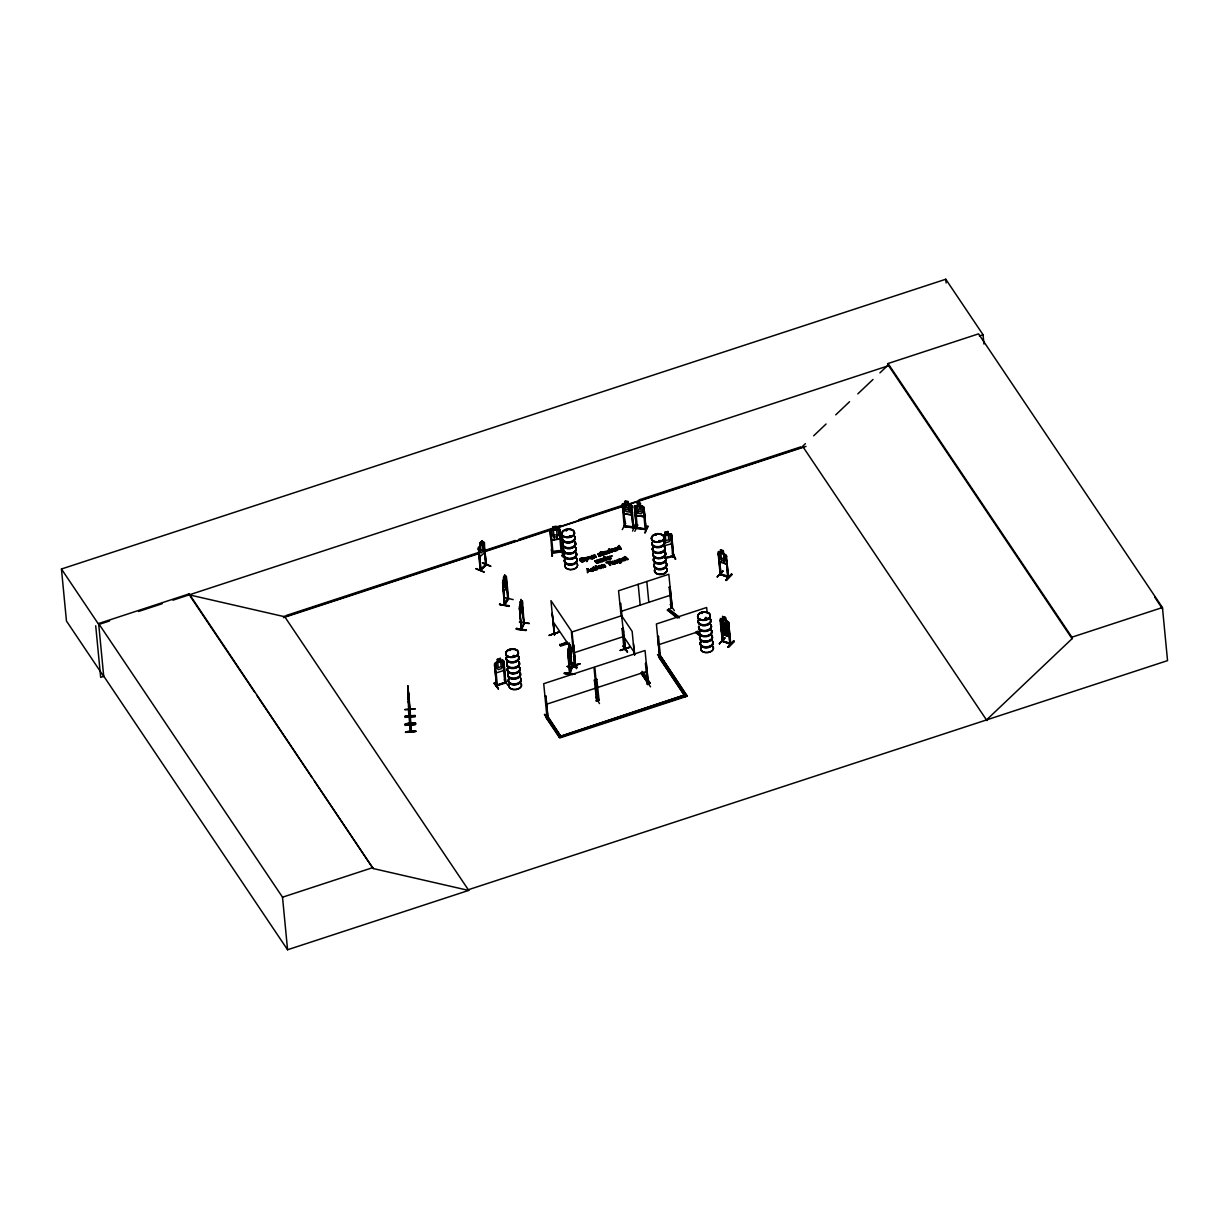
<?xml version="1.0" encoding="UTF-8"?>
<svg xmlns="http://www.w3.org/2000/svg" width="1229" height="1229" viewBox="0 0 1229 1229"><rect width="100%" height="100%" fill="white"/><g stroke="black" fill="none" stroke-linecap="round" stroke-linejoin="round"><path stroke-width="1.5" d="M601.626 566.968L601.549 567.46A1.598 1.029 -5.5 0 1 600.904 568.044L597.893 567.214M568.397 656.086L568.428 652.799L568.52 656.086M570.978 651.708L569.088 660.05L568.489 658.16M597.862 567.368L597.939 566.876A1.613 1.045 -5.5 0 1 598.6 566.292C603.792 565.801 597.233 569.734 599.306 566.047A1.598 1.029 -5.5 0 1 600.366 566.077L601.596 567.122M579.581 560.101L581.993 558.304A2.074 1.337 -5.5 0 1 583.299 558.534L584.589 560.47M620.246 650.479L629.647 647.376M564.772 673.231C595.942 675.796 544.217 671.357 572.944 674.444L564.664 673.523M564.741 672.893L574.665 673.861M602.671 558.811C603.931 562.314 610.352 559.487 604.607 556.507L604.699 558.166A1.843 1.183 -5.5 0 0 603.378 558.427A1.582 1.029 -5.5 0 0 602.794 558.995M617.173 547.765L617.281 548.733M617.204 548.457L617.25 547.504A1.582 1.029 -5.5 0 1 617.849 546.951A1.843 1.183 -5.5 0 1 619.17 546.675L620.153 549.071L617.235 548.288M516.38 628.495C546.613 633.15 495.948 626.437 526.043 630.569M526.166 630.216L516.395 628.403M571.946 666.41L569.549 673.707L567.829 652.261M571.009 657.607C571.193 663.337 571.715 645.64 570.21 644.826L571.7 667.869L572.361 667.193M570.364 650.802L569.734 661.509L569.135 655.595L570.056 656.225L570.502 651.877L571.055 657.792L570.179 657.331L569.995 660.68L570.164 653.905L569.411 655.933L568.351 650.187L569.073 643.52L572.099 667.931M621.137 561.53L619.262 562.867M509.205 606.081L499.573 604.422L509.19 605.713M509.036 606.435L499.588 604.391M553.818 634.118L554.264 634.778L550.961 600.628L572.038 631.998L575.541 665.642L573.451 644.534L572.606 644.81L573.59 644.733L575.602 665.55M554.54 633.749L554.556 634.61L552.19 613.271L554.586 634.671L554.064 633.98M574.726 665.073L575.556 664.843M522.371 606.65L521.157 611.75L520.021 605.989L521.004 599.353L524.138 623.779L522.417 600.704M567.936 651.309L568.643 648.236M571.546 656.486L569.426 663.092L570.072 661.555L570.317 664.121M722.283 641.261L730.748 644.38L728.597 622.012L725.709 620.077L725.448 617.511L722.652 616.482L722.836 619.109L720.117 618.986L722.345 641.323M722.114 640.509L723.266 640.616L722.314 640.263M723.343 641.338L722.345 631.89M730.932 644.18L722.391 641.031L730.671 643.612M720.163 574.45L718.043 552.005L718.857 551.422L726.385 555.155L728.398 577.538M721.269 574.511L718.412 553.388L720.977 574.68M728.736 577.277L725.97 556.215L727.691 577.231L728.843 577.307L720.378 574.143M727.875 576.201L728.766 576.585L721.223 573.974M521.434 628.249L524.476 623.057L521.495 629.555L519.452 608.048L521.142 629.509L524.445 622.35L523.738 622.826M521.803 628.127L521.419 628.802M521.603 629.432L519.421 607.049L522.386 600.812M519.498 607.111L519.713 605.513M496.408 685.982L505.81 682.863M505.733 682.095L496.332 685.229L497.545 685.29M505.718 682.433L504.766 683.201L505.703 682.894M546.966 716.645L547.95 716.277L546.797 716.353M597.371 700.131L596.357 700.653M596.618 701.16L594.36 680.159L595.205 679.867L597.448 700.853L596.449 701.221L597.309 700.177M599.076 700.315L597.893 700.453L598.001 699.593L599.076 700.315L596.833 679.33L595.988 679.622L596.833 679.33M625.039 648.559L624.025 649.127M623.856 648.712C624.885 650.064 624.639 649.987 624.025 648.605M648.42 683.401L647.499 684.492L648.497 684.123L646.254 663.138M659.819 656.9L660.649 656.762M672.202 607.187L671.249 608.247L669.191 587.216L670.051 586.924L672.294 607.909M569.611 673.661L569.933 672.924M409.687 709.701L410.44 716.061L410.148 708.81L409.902 716.108M408.274 692.526L407.736 685.859L410.271 710.116M409.856 716.553L410.148 723.712M410.87 730.733L410.486 731.67L410.686 724.864M408.55 701.283L410.839 731.639L408.627 704.294M475.838 568.873L484.318 572.13L476.115 568.566M504.704 603.608L504.689 605.144L502.63 582.654L504.796 575.049L505.042 577.599M503.014 581.133L502.584 582.684M580.303 559.779C584.005 554.648 584.774 565.617 579.642 560.025M609.661 550.377L607.126 551.283L608.032 553.004A1.567 1.014 -5.5 0 0 609.062 553.142C612.595 551.452 609.169 552.758 607.725 551.544C611.75 550.454 606.819 548.825 607.095 552.051M588.522 558.857C586.632 563.543 584.436 554.632 588.476 558.749M505.058 603.9L504.32 605.052L502.738 583.637L505.15 604.499L504.274 604.315L507.976 598.093M504.366 604.991L508.499 598.2M507.715 598.677C508.714 596.511 507.562 601.38 508.222 598.631M504.72 605.083L508.545 598.8M503.69 670.527L504.458 667.562L503.69 670.527L496.408 672.862L495.256 670.696M562.114 555.493L564.541 557.444L562.129 555.831M589.137 557.643C589.244 554.525 595.22 558.519 589.413 558.227L591.195 557.29L589.828 556.937L589.213 557.935L592.009 557.382M607.08 558.058L607.986 556.86L609.814 557.582M614.208 549.424L616.221 548.641L613.701 549.133M622.089 559.748C624.44 558.427 623.164 557.29 622.089 559.748C628.019 560.147 622.765 556.66 621.413 559.425M410.44 717.797L408.151 688.793M410.624 723.666L410.01 717.367M410.885 731.501L410.747 725.171M486.53 564.111L480.078 570.256L478.726 548.917L481.031 569.949L480.017 569.503L480.923 569.165M652.799 547.381A6.483 4.179 -5.5 0 0 659.65 552.727A6.483 4.179 -5.5 0 0 663.89 545.784L671.449 543.879L672.294 541.052M584.558 560.04C583.498 565.232 575.863 558.473 581.947 557.874A2.074 1.337 -5.5 0 1 583.253 558.104L584.589 560.132M726.4 564.157L727.107 561.976L726.339 564.234L719.764 561.791L718.704 558.857M720.609 623.871L721.285 621.567L727.875 623.994L728.935 626.913M720.67 623.81L721.362 621.69L727.875 623.994M728.536 631.076L729.258 628.879L728.474 631.138L721.899 628.71L720.778 625.853M673.753 556.491L672.57 556.537L673.584 555.508M672.57 556.537L673.507 556.276M606.496 558.012C606.68 555.969 610.567 557.674 608.432 557.259C603.623 558.719 613.885 556.46 607.648 558.55C613.194 557.167 607.725 561.822 606.45 557.843M613.609 549.394L615.345 547.811L617.081 549.163M620.046 562.759L621.536 560.9M493.95 683.309L498.482 689.008L494.427 682.725M498.39 688.977L494.335 683.14M544.386 714.51L548.441 720.317M544.816 714.31L547.781 718.735M572.468 662.446L576.585 668.684M595.896 697.196L599.491 703.587M657.484 654.581L661.479 660.111M590.888 569.396L593.484 568.259M625.438 503.921L623.917 504.551L624.378 509.328L626.175 511.602L629.171 512.032L630.569 510.219L630.108 505.442L628.418 504.351L628.311 501.647L625.1 501.186L625.438 503.921L622.32 504.32L624.086 513.845L631.629 514.905L632.505 512.447M644.641 514.198L643.735 516.702L636.223 515.627L635.009 512.846L636.284 515.535L643.781 516.579L636.315 515.458M568.459 652.829L570.394 647.744L570.855 649.711M570.225 662.462L570.686 661.171L570.302 663.322M570.702 659.543L570.302 664.274L569.027 656.993L569.503 647.099L569.227 653.874L569.964 651.877L570.548 652.829M569.165 643.689L568.689 646.608L569.165 645.317M569.442 646.085L569.949 644.687L568.013 649.742M569.764 647.022L570.333 646.454L570.133 650.802M567.23 666.671L577.292 667.316L567.337 666.287M569.81 672.463L572.176 667.04M572.33 667.27L569.964 673.692L567.844 651.262M480.662 568.966L480.385 570.425L478.342 547.965L480.37 545.246L479.971 551.821L481.184 552.958L483.074 551.237L483.903 548.257L482.152 540.852L480.124 542.696L480.37 545.246L480.201 542.711M478.434 548.011L483.719 542.219L482.398 543.402M510.265 650.233L509.497 650.433M512.969 656.132L514.183 656.301M514.859 656.347L513.461 655.963M566.431 530.237L565.601 530.59L566.6 530.713M566.707 530.529L565.816 530.267M569.979 536.72L570.609 536.136M569.442 535.844L570.963 536.259M655.18 535.168L656.24 535.291M658.652 541.129C661.386 541.974 658.176 540.944 660.219 540.437M658.836 540.637L660.311 540.914M660.541 541.175L660.188 540.806M701.82 612.841L702.02 613.517M705.2 619.201L705.262 618.709M706.06 619.186L705.246 618.617L705.246 619.631M551.56 549.532L551.913 556.199L551.575 549.486M717.321 577.077L723.005 570.917L717.306 576.754M722.975 571.239L717.352 576.739M719.411 643.95L725.049 637.774L719.395 643.627M496.501 685.951L497.515 685.075M505.918 683.124L504.904 683.401L502.861 662.37L503.844 662.293L502.861 662.37M623.195 505.902L622.32 505.78L623.195 505.902L625.223 526.749L623.303 505.672M631.015 506.978L631.998 506.886L631.015 506.978L633.104 527.84L631.122 506.763M622.258 529.622L625.745 523.201M624.163 525.843C626.913 526.365 623.41 524.568 624.547 526.335L634.103 527.702L633.027 527.087M637.436 505.595L634.318 506.056L636.453 528.347L634.548 507.316L635.424 507.439L637.436 528.47L636.284 527.61M637.221 502.968L640.432 503.414L637.221 502.968L637.559 505.687L636.038 506.317L636.499 511.095L638.297 513.369L641.292 513.783L642.706 511.971L642.245 507.193L640.555 506.102L640.432 503.414M635.424 507.439L634.441 507.531M640.647 506.041L643.95 507.393L646.055 529.73M596.295 700.929L597.202 700.684L593.991 667.224L543.725 683.693L546.982 717.383L548.026 717.075L546.89 716.353M633.165 526.78L625.254 526.181L634.041 526.949M642.767 506.256L643.935 507.439M547.842 716.338L547.12 717.398L547.934 717.075L545.922 696.259L544.939 696.336L545.922 696.259M632.582 531.066L635.485 524.138M643.243 508.514L644.119 508.637L643.243 508.514L645.21 529.638L645.117 528.516M643.95 507.393L646.131 529.684L636.514 528.424M634.84 531.343L637.866 524.967M637.359 527.717L637.436 528.24M645.041 529.53L645.824 528.962M645.087 528.823L637.375 527.932L645.839 528.931M647.683 525.935L645.225 532.864M644.703 532.833L648.205 526.396M596.541 700.407L597.094 699.9M597.924 699.654L598.861 699.347M624.04 635.777L625.407 649.311L624.086 649.342M671.464 608.217L671.034 607.295L672.079 606.942M671.341 608.217L672.186 607.94L668.822 574.281L618.571 590.75L621.152 616.359M647.668 684.43L647.237 683.508L648.282 683.155M660.342 657.146L659.727 656.885M648.497 684.154L641.108 673.446M520.958 600.305L520.466 602.44L521.05 601.165M521.818 602.855L522.433 602.318L522.187 606.634M520.589 615.837C519.56 615.529 521.388 613.732 523.078 607.572M519.56 621.966L529.346 623.364M625.346 503.752L625.069 501.263L628.311 501.647M622.873 511.141L624.209 513.691M624.102 513.83L631.66 514.843M633.903 527.917L624.24 526.596L622.243 504.213L623.164 503.444L631.844 505.58L633.765 527.963L633.934 527.164M631.814 505.641L630.6 504.581M614.899 563.85C609.768 564.925 612.979 558.504 614.899 563.85L614.423 561.607M611.95 548.933L611.182 550.838L612.733 548.672L611.904 550.592L614.546 551.375L611.858 550.146L612.733 548.672M635.946 515.043L641.123 506.133L642.721 506.363L634.425 506.102M569.626 672.371L570.21 673.031M600.889 553.004C592.363 555.109 604.284 553.219 599.03 556.291L600.735 555.954A1.552 0.999 -5.5 0 0 601.35 555.508L598.615 554.479L600.443 553.357M598.584 554.325L600.443 553.803M588.445 559.118L586.341 560.086L585.419 558.335M505.119 577.784L504.796 575.049L503.521 577.123L503.368 581.624L504.673 587.401L506.287 582.377L505.119 577.784L505.872 576.263M503.045 581.179L505.964 576.278M506.179 577.999L508.115 599.506M506.84 586.525L503.89 591.456L506.932 586.556M499.573 604.468L499.742 603.685M513.169 599.614L503.613 597.34M614.515 550.945L611.535 550.546L611.458 552.389L609.231 548.702L611.136 550.408M612.088 552.174L611.581 550.976L614.546 551.375M600.781 554.878L598.723 555.4M552.051 552.743L562.267 551.867M552.297 552.989C550.193 551.022 563.374 549.409 562.068 551.959L552.113 553.004L550.1 530.605L553.357 529.361L551.775 530.482L552.236 535.26L554.11 537.119L557.229 536.781L558.703 534.538L558.243 529.76L556.491 529.1L556.338 526.365L552.989 526.734L554.356 539.685M524.184 622.888L523.8 623.733L522.555 610.429M588.63 557.351L591.149 556.86M584.451 560.347L581.609 561.407L580.257 559.333M621.121 561.791C617.004 562.667 622.273 564.295 621.69 561.192M480.201 570.164L486.3 564.679L484.779 549.609M486.5 564.941L483.627 542.173M497.561 685.905L496.547 686.181L494.55 663.768L497.591 661.893M495.348 670.65L494.703 663.844L495.502 662.6L502.661 660.203L500.664 660.879M574.803 664.321L575.648 664.966M610.828 556.414L611.996 555.723M615.929 561.484C619.047 559.379 613.117 560.27 617.035 563.143L614.807 560.578L615.668 560.731M610.644 556.522L612.042 556.153M604.883 558.058C608.294 562.298 600.72 559.594 604.391 558.089C609.323 560.332 601.795 562.605 602.748 558.565A1.582 1.029 -5.5 0 1 603.331 557.997A1.843 1.183 -5.5 0 1 604.653 557.736L604.699 558.166M620.338 548.779L618.909 547.043L617.88 547.627L618.387 549.148L621.352 549.148L617.649 549.286M592.593 555.585L594.944 555.047L595.696 557.551C595.481 554.571 590.919 555.769 594.022 558.104L591.794 555.539L592.854 556.353M598.569 560.055L601.519 559.441L602.44 561.638C602.21 558.688 597.663 559.856 600.766 562.175L600.136 562.39C595.328 559.518 603.009 556.937 603.07 561.423M594.621 570.333L591.548 569.442L593.192 567.813L590.919 568.735L591.825 570.456A1.567 1.014 -5.5 0 0 592.854 570.594L594.59 569.887L592.885 571.024A1.567 1.014 -5.5 0 1 591.871 570.886L590.826 569.227M610.752 552.005L608.847 552.727A1.567 1.014 -5.5 0 1 608.002 552.558L607.218 551.913M602.056 565.079L604.407 564.526L605.16 567.03C604.914 564.111 600.397 565.232 603.485 567.583L602.855 567.783C598.477 564.925 604.745 563.22 605.789 566.83M599.184 562.252L596.987 560.132C600.105 562.452 595.527 563.665 595.312 560.67L594.682 560.885C596.756 565.309 601.334 562.037 595.696 562.39M584.405 557.966L587.662 558.289L586.586 561.576L584.405 557.966L587.339 557.305L588.553 559.026M606.404 553.342C598.615 552.912 611.888 555.754 605.728 551.253C599.675 552.942 609.507 551.775 603.162 551.867M606.573 553.234L602.64 555.109L601.027 551.698C601.211 553.926 604.269 551.253 601.473 552.359M614.73 563.589L612.795 564.357L611.95 563.036M513.553 656.24L513.83 655.456M513.707 656.547L514.782 656.255L513.999 655.503M621.183 561.976C621.29 560.777 617.188 562.667 618.494 559.794C622.212 558.657 619.969 563.896 617.788 561.008M620.875 561.069C620.753 563.665 615.806 561.346 618.295 559.84A1.813 1.168 -5.5 0 1 619.631 559.579L620.153 558.826L621.582 561.33M605.774 559.395L603.531 559.425M620.292 548.349L617.88 548.226L619.431 547.443M620.66 560.731C617.957 563.112 618.218 557.428 620.706 561.177M606.358 552.912L604.96 553.588L604.868 552.727M591.963 556.952C578.091 556.86 601.104 560.931 589.382 557.797M588.722 557.981L592.593 558.396M617.665 550.177C617.711 549.056 612.272 550.223 615.729 550.561C620.184 548.61 614.085 553.111 613.64 549.486M610.552 558.811L606.665 558.396M625.177 559.779L623.272 560.593L621.367 559.241M722.314 631.906L721.239 630.646L728.843 634.302L729.657 633.718L728.843 634.302M724.065 632.643L722.729 631.153L722.268 626.375L723.466 624.839L726.093 625.807L727.691 628.372L728.152 633.15L726.831 633.488L727.184 636.161L724.311 635.193L724.127 632.566L724.465 635.086M726.877 633.672L727.122 636.223M720.993 618.341L728.536 622.074L730.656 644.395M721.976 628.096L720.471 620.246L723.144 641.584M722.652 616.482L722.944 619.216L721.623 619.554L722.084 624.332L723.681 626.898L724.127 631.675L726.754 632.628L726.293 627.85L727.507 626.329L725.448 617.511M727.875 623.257L728.843 623.333L727.875 623.257L729.918 644.15L729.166 634.394M724.649 637.989L719.457 643.612M723.098 641.031L730.456 643.581M728.505 647.36C746.172 629.14 716.184 659.635 733.667 640.97M728.044 646.792L733.621 640.923L734.112 641.523M728.044 647.207L733.759 641.338M598.154 561.868L596.726 562.913L595.312 560.67M723.251 550.669L720.455 549.624L721.792 562.544M723.497 553.219L723.313 550.592M599.598 560.439L601.042 559.395L602.44 561.638M602.318 565.847L603.762 564.787L605.16 567.03M726.738 556.507L725.786 556.414M727.891 576.985L720.209 574.389L728.643 577.538M720.762 573.943L720.486 573.405M725.924 579.95C743.268 561.515 714.495 593.238 731.516 574.097M585.45 558.765L587.692 558.734M551.068 531.834L550.146 531.927L551.068 531.834L553.004 552.942L552.896 551.852M561.131 550.991L561.254 552.036M562.191 551.114L552.22 552.267M562.129 551.913L560.009 529.453L556.583 528.931M802.629 446.281L805.394 443.654M813.675 435.803L826.088 424.005M835.751 414.834L849.546 401.729M857.827 393.864L873.005 379.454M879.903 372.894L888.183 365.044L888.045 363.523L978.561 333.858L1162.434 607.525L1167.55 660.618L468.188 889.781L468.618 890.426L373.124 868.519L314.332 780.999M986.503 719.948L1072.057 638.711L1071.918 637.19L888.045 363.523M480.124 542.696L482.06 540.806M479.018 549.04L478.173 549.424M483.949 544.555L485.885 565.432L486.223 563.927L486.162 564.71M482.367 562.959L490.847 566.2L482.72 562.652M485.563 564.756L480.324 569.657M574.465 664.198L575.556 665.304M624.67 648.451L624.009 648.574M570.778 536.551L569.764 536.489M706.583 619.324L705.292 619.508M486.008 565.371L484.395 552.005M592.547 557.966L589.413 558.227M617.634 549.747L614.008 550.024M610.506 558.365L607.372 558.642M625.469 560.209C622.412 562.621 619.078 556.338 624.839 558.765M606.081 553.68L604.622 553.772L605.421 552.912M603.838 553.342L602.947 554.264L601.688 552.697L602.809 554.694L604.176 554.294M610.46 551.575L609.016 552.712L607.756 551.498M597.064 569.211L595.742 569.58L593.269 566.83C593.023 571.285 599.552 569.672 595.312 568.72M597.094 569.657L593.33 568.059M480.57 570.317L486.576 564.802M676.426 617.542L667.424 609.922L668.991 609.046L679.422 617.188M667.485 610.567L668.991 609.046M603.209 552.297L605.774 551.683L607.418 553.711M611.596 562.636C610.905 560.194 615.959 560.931 615.529 563.635M611.335 562.237L614.3 561.853M628.08 559.502L625.976 559.564L624.885 556.46C624.271 556.967 630.923 560.9 625.791 558.965M671.28 607.956L672.171 607.971M572.929 644.749L574.788 665.872L571.393 632.167L621.659 615.698L625.331 649.296M598.892 699.608L598.016 699.915M647.483 684.169L648.251 683.954M636.591 527.333L637.452 527.456M636.545 528.117L646.162 529.392M551.56 549.163L552.482 556.138M513.645 655.503L512.969 656.301M664.935 558.412L673.661 556.507L671.633 534.185L668.33 534.077M729.918 643.059L729.888 644.088M729.995 643.827L730.84 644.104M605.713 551.944L603.869 553.772M604.222 554.725L601.933 554.187M482.413 562.851L490.54 566.369M670.189 587.124L669.191 587.216M554.248 633.35L554.556 634.61M558.642 632.075L549.071 635.285L558.642 632.351M549.225 635.501L558.611 632.075M497.299 659.282L500.418 658.314L500.572 660.987L502.2 661.34L502.661 666.118L501.309 668.668L498.436 669.636L496.7 668.1L496.239 663.322L497.699 661.955L497.407 659.328L497.545 661.832M494.504 665.15L495.487 665.058L494.504 665.15L496.685 686.166M670.174 604.438L674.352 610.629M624.025 649.434L622.028 628.633L623.333 628.495L623.687 632.136M504.351 679.806L507.915 685.475M497.407 685.091L504.704 682.663M657.745 636.822L658.59 636.53L657.607 636.622L659.896 657.653M575.28 664.659L574.542 665.596L574.45 664.367M570.41 666.686C599.675 657.484 550.715 673.63 579.827 663.645M570.471 667.101L579.858 663.937M623.042 646.285L627.573 651.969L624.516 647.545M595.343 680.083L594.36 680.159M647.453 684.461L645.409 663.43L646.393 663.353M648.344 684.246L645.041 650.494L594.775 666.978L598.031 700.653L599.03 699.762M646.5 680.989L650.556 686.857M103.85 676.319L100.67 677.363L95.708 625.776M623.333 628.495L622.028 628.633M633.503 643.658L634.748 654.857M629.632 647.068L620.153 650.418L629.571 647.299M373.124 868.519L189.158 593.868L98.643 623.533L103.743 676.518L66.458 621.029L61.45 569.012L945.777 279.244L983.062 334.734L983.953 344.028M100.548 623.917L109.596 620.952M138.57 611.458L162.105 603.746M172.966 600.182L888.613 365.689M979.436 335.932L983.062 334.734M286.127 615.529L478.911 552.359M484.364 550.577L515.274 540.437M518.915 539.254L560.747 525.536M578.936 519.575L620.768 505.872M638.957 499.911L800.816 446.88M479.341 553.004L284.744 616.758L189.251 594.851L189.158 593.868M484.794 551.207L623.011 505.918M626.652 504.735L803.059 446.926L986.933 720.593M283.469 617.634L478.281 553.787M485.563 551.406L552.927 529.33M556.568 528.132L622.12 506.655M629.402 504.274L806.009 446.404M617.296 547.95A1.582 1.029 -5.5 0 1 617.88 547.381A1.843 1.183 -5.5 0 1 619.216 547.12L619.124 545.461L621.306 548.718M609.277 549.133L611.182 550.838M618.54 546.106L621.352 549.148M601.519 552.804L600.397 551.898M591.825 555.969L595.159 555.631M611.996 549.363L612.779 549.102M601.734 553.127L602.84 552.313M616.221 548.641L614.285 549.716L617.035 548.733M591.794 555.539L594.022 558.104M593.976 557.659C590.872 555.339 595.435 554.141 595.666 557.121L596.326 557.336M609.231 548.702L612.042 551.744M604.023 557.152L606.834 560.194M609.738 555.954L611.351 558.719M596.987 560.132L599.23 562.682M607.126 557.92L609.092 557.259M598.523 559.625L600.766 562.175M587.078 568.72L591.671 571.009L588.015 571.162L587.539 572.806L587.078 568.72L591.702 571.439M596.618 566.538L595.404 565.97L597.586 569.519M610.49 561.499C601.503 565.417 608.985 559.395 610.521 561.93C606.02 561.499 612.488 564.418 610.03 565.432L608.155 562.267L610.03 565.432M595.404 565.97L596.388 566.139L596.019 567.183M625.377 557.567L624.255 556.676M593.192 567.813L593.53 568.689L593.715 567.491M595.512 566.907L594.559 567.614M606.235 562.452L608.186 562.698M624.317 557.92L624.747 557.782M625.331 557.136L626.744 557.52M601.288 565.463L602.102 565.509M614.838 561.023L617.066 560.363M589.505 570.225C584.62 567.706 592.393 571.162 587.969 570.732L588.077 571.577L589.966 570.947M622.043 559.318L624.025 558.673M622.289 560.055L625.146 559.794M589.935 570.517L591.671 571.009M601.258 565.017L603.485 567.583M614.807 560.578L617.035 563.143M620.568 611.566L670.834 595.097M569.595 643.151L560.624 646.085L559.856 644.948L566.968 641.937M559.856 644.948L567.03 642.598M559.779 644.288L560.547 645.44L567.737 643.09M573.39 652.983L623.656 636.514M658.391 644.779L699.685 631.245M658.959 656.931L685.383 696.782L659.036 657.576L660.803 656.332L687.211 696.182L559.717 737.968L545.768 717.214L547.535 715.969L560.777 736.217L547.612 716.615L545.768 717.214M545.722 704.509L595.988 688.04M596.772 687.779L647.038 671.311M648.359 683.923L649.972 682.756L648.129 683.355L641.046 672.801M562.59 735.633L684.538 694.999L558.949 736.816M545.707 716.568L559.656 737.308L687.149 695.537M1071.918 637.19L1162.434 607.525M98.643 623.533L282.516 897.201L373.032 867.536M103.697 676.088L287.571 949.756L468.741 890.395L284.314 616.128M617.112 560.793L615.883 561.054L617.004 562.713M722.483 641.062L720.471 620.246M720.194 573.697L720.993 573.958M727.983 577.015L725.97 556.215M651.816 542.726A6.483 4.179 -5.5 0 0 659.097 546.997A6.483 4.179 -5.5 0 0 664.182 540.944L665.964 542.603L668.975 541.866L670.389 539.423L669.928 534.646L668.238 534.185L668.054 531.45L664.843 532.234L665.119 534.861L662.892 535.337L671.541 534.246M667.992 531.619L664.981 532.357L664.013 539.362M670.665 535.706L671.648 535.706L670.665 535.706L672.877 556.737L673.507 555.846M672.816 553.158L675.689 559.333L672.801 553.111M664.889 557.874L672.509 556M664.981 558.089L672.493 555.785M598.185 699.869L598.139 700.622M706.199 619.524L705.139 618.924M553.127 526.888L556.245 526.534L557.474 539.331M558.719 528.854L549.993 530.651L550.653 537.519M553.449 530.298L556.568 529.945M553.91 535.076L557.029 534.723M551.929 539.946L559.779 539.085L560.685 536.412L559.687 539.009L551.929 539.946L550.653 537.442M559.21 530.943L560.147 531.082L559.21 530.943L561.131 551.99M562.36 548.364L562.667 555.032L561.853 548.057M604.914 558.488L603.393 559.456M586.294 559.656L587.846 558.688M609.692 550.807L607.956 550.669L607.787 551.929M407.798 688.025L407.844 685.859L408.305 693.663M408.028 695.645L408.074 693.463L409.887 717.091M408.381 696.413L410.302 725.724M409.042 697.319L408.658 694.032L409.088 702.42M408.274 698.21L408.52 700.146M409.011 701.636L409.426 710.024L409.088 708.058M408.52 706.091L408.888 707.919M415.064 708.795L404.833 709.456M404.848 709.747L415.079 709.041M408.458 710.193L410.425 731.532M409.518 712.82L409.134 709.532L409.672 717.905L408.642 694.201M415.294 716.108C395.569 716.83 408.904 716.768 415.279 716.369M405.032 716.154L415.248 715.447M405.063 716.492L415.279 715.785M405.094 717.352L415.31 716.661M405.324 724.48C410.763 720.701 425.633 724.465 405.309 724.434M405.263 723.773L415.479 723.021M405.309 724.111L415.525 723.405M405.309 724.972L415.556 724.327L405.34 725.402M405.34 725.248L415.556 724.557M405.555 732.361C425.848 731.931 411.039 729.181 405.555 732.284M569.319 536.627L570.164 536.812M569.933 536.95L570.947 536.105M497.376 684.876L497.238 685.674M480.8 569.672L479.279 554.602M672.401 553.204L675.151 559.041M567.23 666.517L577.184 667.547M593.499 568.704C589.336 568.197 593.73 572.714 594.283 569.457M520.128 601.503L520.374 604.053M519.421 622.197L529.223 623.579M521.772 628.296L521.019 628.664L521.879 628.879M630.631 504.504L628.465 504.289L628.219 501.724M722.913 641.569L722.867 640.785M720.455 574.173L718.412 553.388M503.245 589.551L503.998 591.472M483.611 542.281L484.456 542.557L484.733 552.528L479.878 556.814L478.419 547.934M722.591 616.543L725.402 617.572M720.885 553.158L723.497 554.125M721.346 557.935L723.958 558.903M502.615 660.142L503.844 660.756L505.795 683.186L503.706 662.078M624.885 649.404L623.149 628.234M558.703 528.777L560.009 529.453L560.562 536.397M731.639 574.481L726.032 580.349M732.023 574.65L726.339 580.472M697.289 631.138L700.269 633.457M672.033 612.027L679.483 617.834M667.424 609.922L677.84 618.064M695.722 632.013L700.192 635.501M695.783 632.658L700.253 636.146M616.728 548.702L614.469 548.472L614.285 549.716M562.145 555.785L564.587 557.889M565.309 559.134L562.16 555.431M723.42 553.28L724.895 554.648L725.356 559.425L724.158 560.946L721.546 559.978L719.948 557.413L719.487 552.635L720.808 552.313L720.624 549.686M569.273 536.75L569.442 536.412M580.534 560.178C585.618 563.604 582.162 555.462 580.411 560.316M627.097 652.015L622.995 645.855M660.557 657.1L658.452 636.33M619.923 603.608L620.768 603.316L622.181 617.895M888.183 365.044L1072.057 638.711M618.494 545.676L619.17 546.675M625.592 557.889L626.729 559.425L627.804 558.719M609.953 557.797L607.894 556.491L606.558 558.55M610.521 561.93L610.229 561.131M608.847 562.483L610.69 565.217M603.977 556.722L604.653 557.736M599.552 560.009L600.72 561.745M602.271 565.417L603.454 567.153M595.266 555.4L596.295 556.906M597.033 560.562L598.2 562.298M687.211 696.182L660.803 656.332M586.556 560.409L587.216 561.376M621.613 615.698L632.152 631.383L634.41 654.965M623.61 636.499L634.149 652.184M642.875 672.202L649.972 682.756M641.922 671.341L650.033 683.401M552.973 621.428L574.051 652.799M190.326 596.434L254.464 691.896M256.6 695.076L312.197 777.819M61.45 569.012L98.735 624.501M624.839 503.752L631.829 514.337M1154.707 597.094L1162.588 609.046M613.839 550.208L613.563 549.209M612.057 563.496C617.619 560.87 610.306 566.4 613.824 561.868M410.501 717.275L410.594 723.681M600.827 555.308L597.939 554.586L600.151 552.927M619.554 559.026L619.585 559.134A1.813 1.168 -5.5 0 0 618.264 559.395L617.68 561.146M598.538 553.895L601.304 555.078A1.552 0.999 -5.5 0 1 600.704 555.508L599.03 556.291M408.735 697.304L408.904 698.272M408.98 704.924L409.226 706.076M409.226 712.82L409.472 713.957M587.754 569.012L588.015 571.162M408.427 703.203L408.32 701.36M409.196 702.404L408.243 691.451M408.781 696.444L408.612 693.125M409.027 704.094L408.842 700.73M945.777 279.244L946.146 282.962M723.236 550.653L724.403 563.512M728.075 623.057L728.797 630.615M720.793 573.912L720.839 574.711M720.517 623.825L721.177 630.707M707.197 613.179L706.66 607.495L656.394 623.979L659.65 657.653M671.556 535.491L673.584 556.599M646.823 581.501L648.82 602.302M638.189 584.328L640.186 605.129M619.186 562.452L619.508 563.297M564.434 550.684L564.802 554.479M570.855 658.36L571.746 667.885M569.181 643.52L569.411 646.239M545.784 696.06L547.873 717.168M506.394 576.432L508.576 598.953M506.563 586.125L507.792 599.445M500.28 658.375L500.526 660.925M495.348 664.858L497.438 685.966M481.998 540.96L482.26 543.51M282.516 897.201L287.571 949.756M409.088 708.626L409.318 711.76M408.443 701.283L408.089 693.632M408.689 709.179L408.335 701.513M663.875 546.459A6.391 4.117 -5.5 0 1 659.696 553.311A6.391 4.117 -5.5 0 1 652.937 548.026M663.921 546.075A6.483 4.179 -5.5 0 1 659.681 553.035A6.483 4.179 -5.5 0 1 652.829 547.688M664.336 551.068A6.406 4.117 -5.5 0 1 660.142 557.935A6.406 4.117 -5.5 0 1 653.382 552.651M664.29 550.961A6.36 4.102 -5.5 0 1 660.127 557.782A6.36 4.102 -5.5 0 1 653.398 552.528M664.213 541.236A6.483 4.179 -5.5 0 1 659.128 547.289A6.483 4.179 -5.5 0 1 651.846 543.018M664.628 546.367A6.391 4.117 -5.5 0 1 658.775 552.436A6.391 4.117 -5.5 0 1 652.845 547.074M664.167 541.59A6.391 4.117 -5.5 0 1 659.143 547.566A6.391 4.117 -5.5 0 1 651.969 543.356M664.075 540.637A6.391 4.117 -5.5 0 1 659.051 546.598A6.391 4.117 -5.5 0 1 651.877 542.388M665.457 562.821A6.391 4.117 -5.5 0 1 661.279 569.672A6.391 4.117 -5.5 0 1 654.519 564.388M665.488 562.436A6.483 4.179 -5.5 0 1 661.263 569.396A6.483 4.179 -5.5 0 1 654.396 564.05M666.763 568.505A6.406 4.117 -5.5 0 1 661.74 574.481A6.406 4.117 -5.5 0 1 654.55 570.271M654.519 570.072A6.406 4.117 -5.5 0 0 661.724 574.281A6.406 4.117 -5.5 0 0 666.748 568.305A6.36 4.102 -5.5 0 1 661.709 574.127A6.36 4.102 -5.5 0 1 654.55 569.933M664.367 551.79A6.36 4.102 -5.5 0 1 661.018 558.458A6.36 4.102 -5.5 0 1 653.06 554.417M664.382 551.498A6.406 4.117 -5.5 0 1 660.188 558.365A6.406 4.117 -5.5 0 1 653.413 553.081M665.795 557.597A6.483 4.179 -5.5 0 1 659.021 563.758A6.483 4.179 -5.5 0 1 654.688 557.305M665.365 561.853A6.391 4.117 -5.5 0 1 661.187 568.704A6.391 4.117 -5.5 0 1 654.427 563.435M665.749 557.966A6.391 4.117 -5.5 0 1 659.067 564.034A6.391 4.117 -5.5 0 1 654.796 557.674M665.473 562.145A6.483 4.179 -5.5 0 1 661.233 569.104A6.483 4.179 -5.5 0 1 654.381 563.742M665.765 557.305A6.483 4.179 -5.5 0 1 658.99 563.45A6.483 4.179 -5.5 0 1 654.658 557.014M665.657 556.998A6.391 4.117 -5.5 0 1 658.959 563.066A6.391 4.117 -5.5 0 1 654.704 556.706M574.312 541.789A6.391 4.117 -5.5 0 1 570.118 548.641A6.391 4.117 -5.5 0 1 563.358 543.356M574.342 541.405A6.483 4.179 -5.5 0 1 570.102 548.364A6.483 4.179 -5.5 0 1 563.251 543.003M574.634 536.566A6.483 4.179 -5.5 0 1 569.549 542.619A6.483 4.179 -5.5 0 1 562.267 538.348M574.22 540.821A6.391 4.117 -5.5 0 1 570.026 547.673A6.391 4.117 -5.5 0 1 563.266 542.404M574.573 536.935A6.375 4.102 -5.5 0 1 569.565 542.88A6.375 4.102 -5.5 0 1 562.406 538.686M574.312 541.113A6.483 4.179 -5.5 0 1 570.072 548.057A6.483 4.179 -5.5 0 1 563.22 542.711M574.619 536.274A6.483 4.179 -5.5 0 1 569.519 542.327A6.483 4.179 -5.5 0 1 562.237 538.056M574.481 535.967A6.375 4.102 -5.5 0 1 569.473 541.928A6.375 4.102 -5.5 0 1 562.314 537.718M576.724 559.026A6.391 4.117 -5.5 0 1 571.7 565.002A6.391 4.117 -5.5 0 1 564.51 560.793M575.925 557.766A6.483 4.179 -5.5 0 1 571.685 564.726A6.483 4.179 -5.5 0 1 564.833 559.379M577.169 563.65A6.406 4.117 -5.5 0 1 570.486 569.718A6.406 4.117 -5.5 0 1 566.2 563.358M577.123 563.512A6.36 4.102 -5.5 0 1 570.471 569.549A6.36 4.102 -5.5 0 1 566.216 563.22M575.633 547.996A6.36 4.102 -5.5 0 1 570.64 553.941A6.36 4.102 -5.5 0 1 563.481 549.747M575.648 547.719A6.406 4.117 -5.5 0 1 570.609 553.695A6.406 4.117 -5.5 0 1 563.42 549.471M575.372 552.036A6.483 4.179 -5.5 0 1 574.65 557.705A6.483 4.179 -5.5 0 1 565.908 558.227A6.483 4.179 -5.5 0 1 565.11 552.635M575.786 557.183A6.391 4.117 -5.5 0 1 571.608 564.034A6.391 4.117 -5.5 0 1 564.848 558.765M576.171 553.296A6.391 4.117 -5.5 0 1 570.317 559.349A6.391 4.117 -5.5 0 1 564.388 553.987M575.894 557.474A6.483 4.179 -5.5 0 1 571.654 564.418A6.483 4.179 -5.5 0 1 564.802 559.072M576.186 552.635A6.483 4.179 -5.5 0 1 569.411 558.78A6.483 4.179 -5.5 0 1 565.079 552.343M576.078 552.328A6.391 4.117 -5.5 0 1 569.396 558.396A6.391 4.117 -5.5 0 1 565.125 552.036M710.946 625.438A6.391 4.117 -5.5 0 1 705.922 631.399A6.391 4.117 -5.5 0 1 698.748 627.189M710.992 625.069A6.483 4.179 -5.5 0 1 705.907 631.122A6.483 4.179 -5.5 0 1 698.625 626.867M710.562 629.171A6.406 4.117 -5.5 0 1 706.368 636.038A6.406 4.117 -5.5 0 1 699.608 630.754M711.345 629.924A6.36 4.102 -5.5 0 1 705.523 635.946A6.36 4.102 -5.5 0 1 699.624 630.615M710.546 629.417A6.36 4.102 -5.5 0 1 706.383 636.238A6.36 4.102 -5.5 0 1 699.654 630.984M709.594 618.433A6.483 4.179 -5.5 0 1 705.354 625.392A6.483 4.179 -5.5 0 1 698.502 620.046M710.854 624.47A6.391 4.117 -5.5 0 1 705.83 630.446A6.391 4.117 -5.5 0 1 698.656 626.237M709.548 618.817A6.391 4.117 -5.5 0 1 705.369 625.669A6.391 4.117 -5.5 0 1 698.61 620.384M705.323 617.48A6.391 4.117 -5.5 0 1 706.921 617.665M710.961 624.778A6.483 4.179 -5.5 0 1 705.876 630.83A6.483 4.179 -5.5 0 1 698.594 626.56M709.563 618.141A6.483 4.179 -5.5 0 1 705.323 625.085A6.483 4.179 -5.5 0 1 698.471 619.739M709.456 617.849A6.391 4.117 -5.5 0 1 705.277 624.701A6.391 4.117 -5.5 0 1 698.518 619.431M712.528 641.799A6.391 4.117 -5.5 0 1 706.675 647.852A6.391 4.117 -5.5 0 1 700.745 642.49M712.574 641.446A6.483 4.179 -5.5 0 1 705.799 647.591A6.483 4.179 -5.5 0 1 701.467 641.154M712.159 645.717A6.406 4.117 -5.5 0 1 707.965 652.584A6.406 4.117 -5.5 0 1 701.191 647.299M712.144 645.532A6.406 4.117 -5.5 0 1 707.95 652.399A6.406 4.117 -5.5 0 1 701.175 647.115M710.592 629.893A6.36 4.102 -5.5 0 1 706.429 636.714A6.36 4.102 -5.5 0 1 699.7 631.46M711.161 634.809A6.483 4.179 -5.5 0 1 706.936 641.753A6.483 4.179 -5.5 0 1 700.069 636.407M712.436 640.831A6.391 4.117 -5.5 0 1 705.738 646.9A6.391 4.117 -5.5 0 1 701.482 640.555M712.405 637.068A6.391 4.117 -5.5 0 1 706.122 642.106A6.391 4.117 -5.5 0 1 699.762 637.82M711.13 635.178A6.391 4.117 -5.5 0 1 711.975 636.054M712.543 641.139A6.483 4.179 -5.5 0 1 705.769 647.299A6.483 4.179 -5.5 0 1 701.436 640.847M711.145 634.502A6.483 4.179 -5.5 0 1 706.905 641.461A6.483 4.179 -5.5 0 1 700.054 636.1M711.038 634.21A6.391 4.117 -5.5 0 1 706.859 641.062A6.391 4.117 -5.5 0 1 700.1 635.792M519.037 662.508A6.391 4.117 -5.5 0 1 514.014 668.484A6.391 4.117 -5.5 0 1 506.84 664.274M518.239 661.248A6.483 4.179 -5.5 0 1 513.999 668.207A6.483 4.179 -5.5 0 1 507.147 662.861M519.514 667.362A6.406 4.117 -5.5 0 1 512.816 673.446A6.406 4.117 -5.5 0 1 508.545 667.086M519.437 666.994A6.36 4.102 -5.5 0 1 512.785 673.031A6.36 4.102 -5.5 0 1 508.529 666.702M517.686 655.518A6.483 4.179 -5.5 0 1 513.445 662.462A6.483 4.179 -5.5 0 1 506.594 657.116M518.1 660.664A6.391 4.117 -5.5 0 1 513.922 667.516A6.391 4.117 -5.5 0 1 507.162 662.247M517.639 655.887A6.391 4.117 -5.5 0 1 513.461 662.738A6.391 4.117 -5.5 0 1 506.701 657.469M518.208 660.956A6.483 4.179 -5.5 0 1 513.968 667.9A6.483 4.179 -5.5 0 1 507.116 662.554M517.655 655.211A6.483 4.179 -5.5 0 1 513.415 662.17A6.483 4.179 -5.5 0 1 506.563 656.824M518.392 655.81A6.391 4.117 -5.5 0 1 512.539 661.863A6.391 4.117 -5.5 0 1 506.609 656.501M520.62 678.869A6.391 4.117 -5.5 0 1 513.922 684.937A6.391 4.117 -5.5 0 1 509.666 678.592M520.666 678.516A6.483 4.179 -5.5 0 1 514.736 684.645A6.483 4.179 -5.5 0 1 508.714 679.222M520.251 682.786A6.406 4.117 -5.5 0 1 516.057 689.653A6.406 4.117 -5.5 0 1 509.282 684.369M520.19 682.494A6.36 4.102 -5.5 0 1 516.026 689.315A6.36 4.102 -5.5 0 1 509.298 684.061M519.529 667.839A6.36 4.102 -5.5 0 1 513.691 673.876A6.36 4.102 -5.5 0 1 507.792 668.53M519.529 667.547A6.406 4.117 -5.5 0 1 512.831 673.63A6.406 4.117 -5.5 0 1 508.56 667.255M519.252 671.879A6.483 4.179 -5.5 0 1 515.028 678.823A6.483 4.179 -5.5 0 1 508.161 673.477M520.528 677.916A6.391 4.117 -5.5 0 1 514.674 683.969A6.391 4.117 -5.5 0 1 508.745 678.608M519.222 672.248A6.391 4.117 -5.5 0 1 515.043 679.099A6.391 4.117 -5.5 0 1 508.284 673.83M520.635 678.224A6.483 4.179 -5.5 0 1 514.705 684.353A6.483 4.179 -5.5 0 1 508.698 678.915M519.237 671.587A6.483 4.179 -5.5 0 1 514.997 678.531A6.483 4.179 -5.5 0 1 508.145 673.185M519.13 671.28A6.391 4.117 -5.5 0 1 514.951 678.131A6.391 4.117 -5.5 0 1 508.191 672.862M601.672 567.399L601.596 567.89A1.598 1.029 -5.5 0 1 600.935 568.474L598.554 568.397L597.908 566.431A1.613 1.045 -5.5 0 1 598.554 565.862L599.276 565.617A1.598 1.029 -5.5 0 1 600.32 565.647L601.672 567.399M507.055 583.299L506.978 586.586L507.162 583.329M722.345 625.377L724.495 629.094L723.005 631.383L725.171 629.909L727.706 633.104L725.663 629.54C728.981 627.65 725.817 625.162 725.018 628.756L722.483 625.377M600.996 567.644C598.031 570.364 598.631 563.727 600.996 567.644M521.419 602.932L520.497 604.929L520.958 609.707L521.879 607.71L521.419 602.932M504.689 576.002L504.013 578.091L504.689 576.002M505.196 578.629L504.013 580.58L504.474 585.357L505.657 583.422L505.196 578.629M481.799 541.728L480.662 543.679L481.799 541.728M482.429 544.401L480.524 546.122L480.985 550.899L482.889 549.179L482.429 544.401M499.85 659.036L498.083 660.495L499.85 659.036M500.664 661.847L497.776 662.8L498.237 667.577L501.125 666.625L500.664 661.847M667.501 532.188L665.642 533.509L667.501 532.188M668.315 535.03L665.319 535.767L665.78 540.56L668.776 539.808L668.315 535.03M555.723 527.026L553.726 527.241L553.803 528.101L555.815 527.871L555.723 527.026M415.755 731.24L405.555 732.038L415.771 731.286M639.817 503.905L637.882 503.629L639.894 504.75L639.817 503.905M640.632 506.962L637.636 506.548L638.097 511.325L641.092 511.74L640.632 506.962M627.681 502.139L625.761 501.862L627.773 502.999L627.681 502.139M628.511 505.211L625.515 504.781L625.976 509.559L628.971 509.989L628.511 505.211M726.293 627.85L723.666 626.898L726.293 627.865M726.493 634.594L724.803 633.98L726.569 635.439L726.493 634.594M724.88 617.88L723.205 617.265L724.972 618.74L724.88 617.88M725.632 621.044L723.021 620.077L723.482 624.854L726.093 625.822L725.632 621.044M722.744 550.961L721.07 550.346L722.821 551.821L722.744 550.961M409.672 717.905L409.457 715.954L409.564 717.92M653.874 541.267A6.406 4.117 -5.5 0 0 664.075 537.933A6.406 4.117 -5.5 0 0 655.257 534.093A6.406 4.117 -5.5 0 0 653.874 541.267M653.936 541.712A6.36 4.102 -5.5 0 0 664.075 538.394A6.36 4.102 -5.5 0 0 655.318 534.569A6.36 4.102 -5.5 0 0 653.936 541.712M653.889 541.467A6.406 4.117 -5.5 0 0 664.09 538.118A6.406 4.117 -5.5 0 0 655.287 534.277A6.406 4.117 -5.5 0 0 653.889 541.467M570.579 553.265A6.406 4.117 -5.5 0 0 575.602 547.289A6.406 4.117 -5.5 0 1 570.563 553.25A6.406 4.117 -5.5 0 1 563.374 549.04A6.406 4.117 -5.5 0 0 570.563 553.25M564.311 536.566A6.375 4.102 -5.5 0 0 574.465 533.232A6.375 4.102 -5.5 0 0 565.693 529.407A6.375 4.102 -5.5 0 0 564.311 536.566M564.372 537.042A6.345 4.086 -5.5 0 0 574.481 533.724A6.345 4.086 -5.5 0 0 565.755 529.914A6.345 4.086 -5.5 0 0 564.372 537.042M564.311 536.796A6.406 4.117 -5.5 0 0 574.511 533.447A6.406 4.117 -5.5 0 0 565.709 529.607A6.406 4.117 -5.5 0 0 564.311 536.796M700.115 619.339A6.36 4.102 -5.5 0 0 710.254 616.021A6.36 4.102 -5.5 0 0 701.498 612.196A6.36 4.102 -5.5 0 0 700.115 619.339M700.161 619.831A6.36 4.102 -5.5 0 0 710.301 616.512A6.36 4.102 -5.5 0 0 701.544 612.687A6.36 4.102 -5.5 0 0 700.161 619.831M700.115 619.554A6.406 4.117 -5.5 0 0 710.316 616.205A6.406 4.117 -5.5 0 0 701.513 612.365A6.406 4.117 -5.5 0 0 700.115 619.554M508.191 656.44A6.406 4.117 -5.5 0 0 518.392 653.106A6.406 4.117 -5.5 0 0 509.574 649.265A6.406 4.117 -5.5 0 0 508.191 656.44M508.253 656.9A6.36 4.102 -5.5 0 0 518.392 653.582A6.36 4.102 -5.5 0 0 509.636 649.772A6.36 4.102 -5.5 0 0 508.253 656.9M508.207 656.609A6.406 4.117 -5.5 0 0 518.408 653.275A6.406 4.117 -5.5 0 0 509.605 649.434A6.406 4.117 -5.5 0 0 508.207 656.609"/></g></svg>
